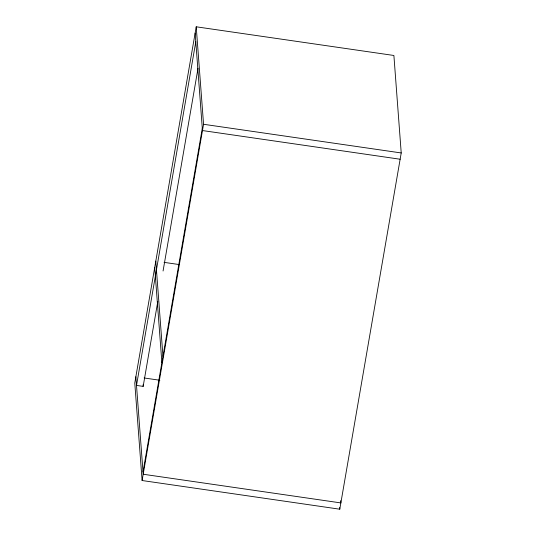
<?xml version="1.0" encoding="UTF-8"?>
<svg xmlns="http://www.w3.org/2000/svg" width="536" height="536" viewBox="0 0 536 536"><rect width="100%" height="100%" fill="white"/><g stroke="black" fill="none" stroke-linecap="round" stroke-linejoin="round"><path stroke-width="0.8" d="M196.223 26.8L134.777 383.046L142.107 480.524L339.777 509.2L401.223 152.954L393.893 55.476L196.223 26.8L203.553 124.278L142.107 480.524M195.794 41.728L136.513 385.424L143.159 386.389L157.798 301.493M163.065 270.995L198.032 68.24M143.018 471.995L202.3 128.298M203.553 124.278L401.223 152.954M400.144 159.232L202.467 130.549L195.144 33.078M164.07 262.359L178.957 264.523M144.13 377.974L159.842 380.252M340.688 500.671L340.856 502.922L143.186 474.246L135.856 376.768M339.65 507.532L339.777 509.2M155.802 261.159L162.957 356.38M154.716 267.437L161.879 362.658M143.038 384.815L143.159 386.389"/></g></svg>
